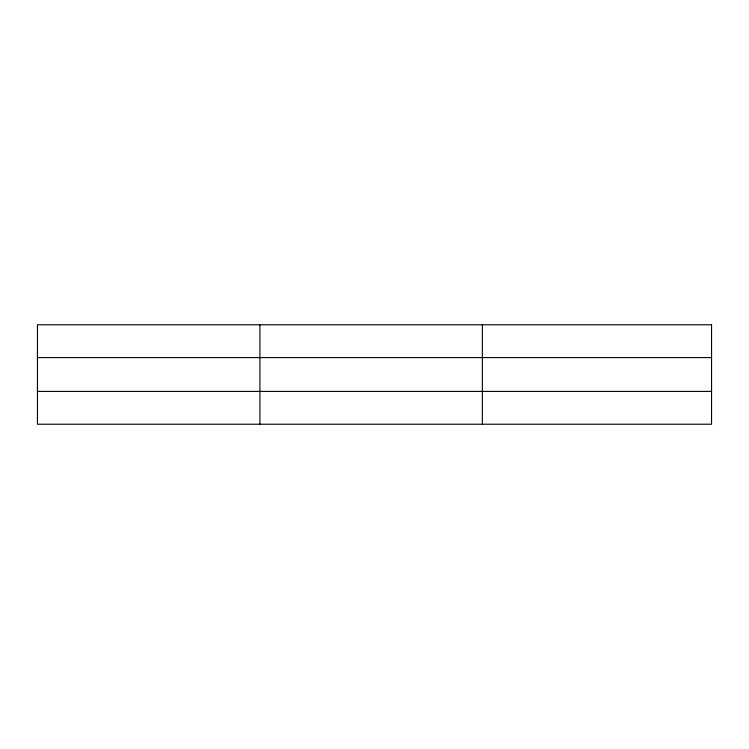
<?xml version="1.0" encoding="UTF-8"?>
<svg xmlns="http://www.w3.org/2000/svg" width="749" height="749" viewBox="0 0 749 749"><rect width="100%" height="100%" fill="white"/><g stroke="black" fill="none" stroke-linecap="round" stroke-linejoin="round"><path stroke-width="1.12" d="M259.903 324.776L259.903 424.224M482.356 324.776L482.356 424.224M37.45 357.591L711.55 357.591M37.45 391.409L711.55 391.409M711.55 324.776L711.55 424.224L37.45 424.224L37.45 324.776L711.55 324.776"/></g></svg>
